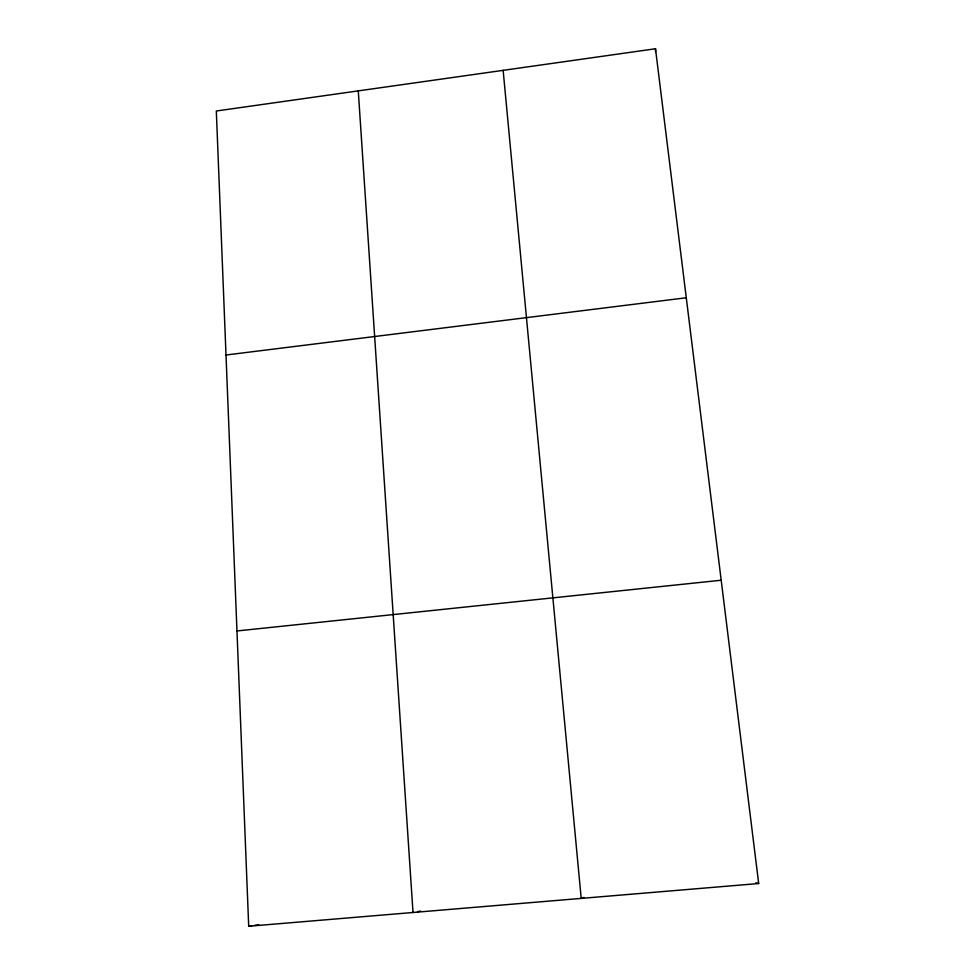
<?xml version="1.0" encoding="UTF-8"?>
<svg xmlns="http://www.w3.org/2000/svg" width="975" height="975" viewBox="0 0 975 975"><rect width="100%" height="100%" fill="white"/><g stroke="black" fill="none" stroke-linecap="round" stroke-linejoin="round"><path stroke-width="1.46" d="M583.793 897.414L581.21 898.389L503.137 70.346M417.507 911.637L420.493 911.064M248.698 926.25L758.684 883.533L655.493 48.75L216.316 111.004L248.698 926.25L251.587 925.823M254.475 925.397L258.802 924.751M226.005 355.01L686.278 297.765M236.962 630.959L721.195 580.235M755.735 882.802L758.684 883.533M358.276 90.882L413.022 912.478M655.493 48.75L655.566 51.772"/></g></svg>
